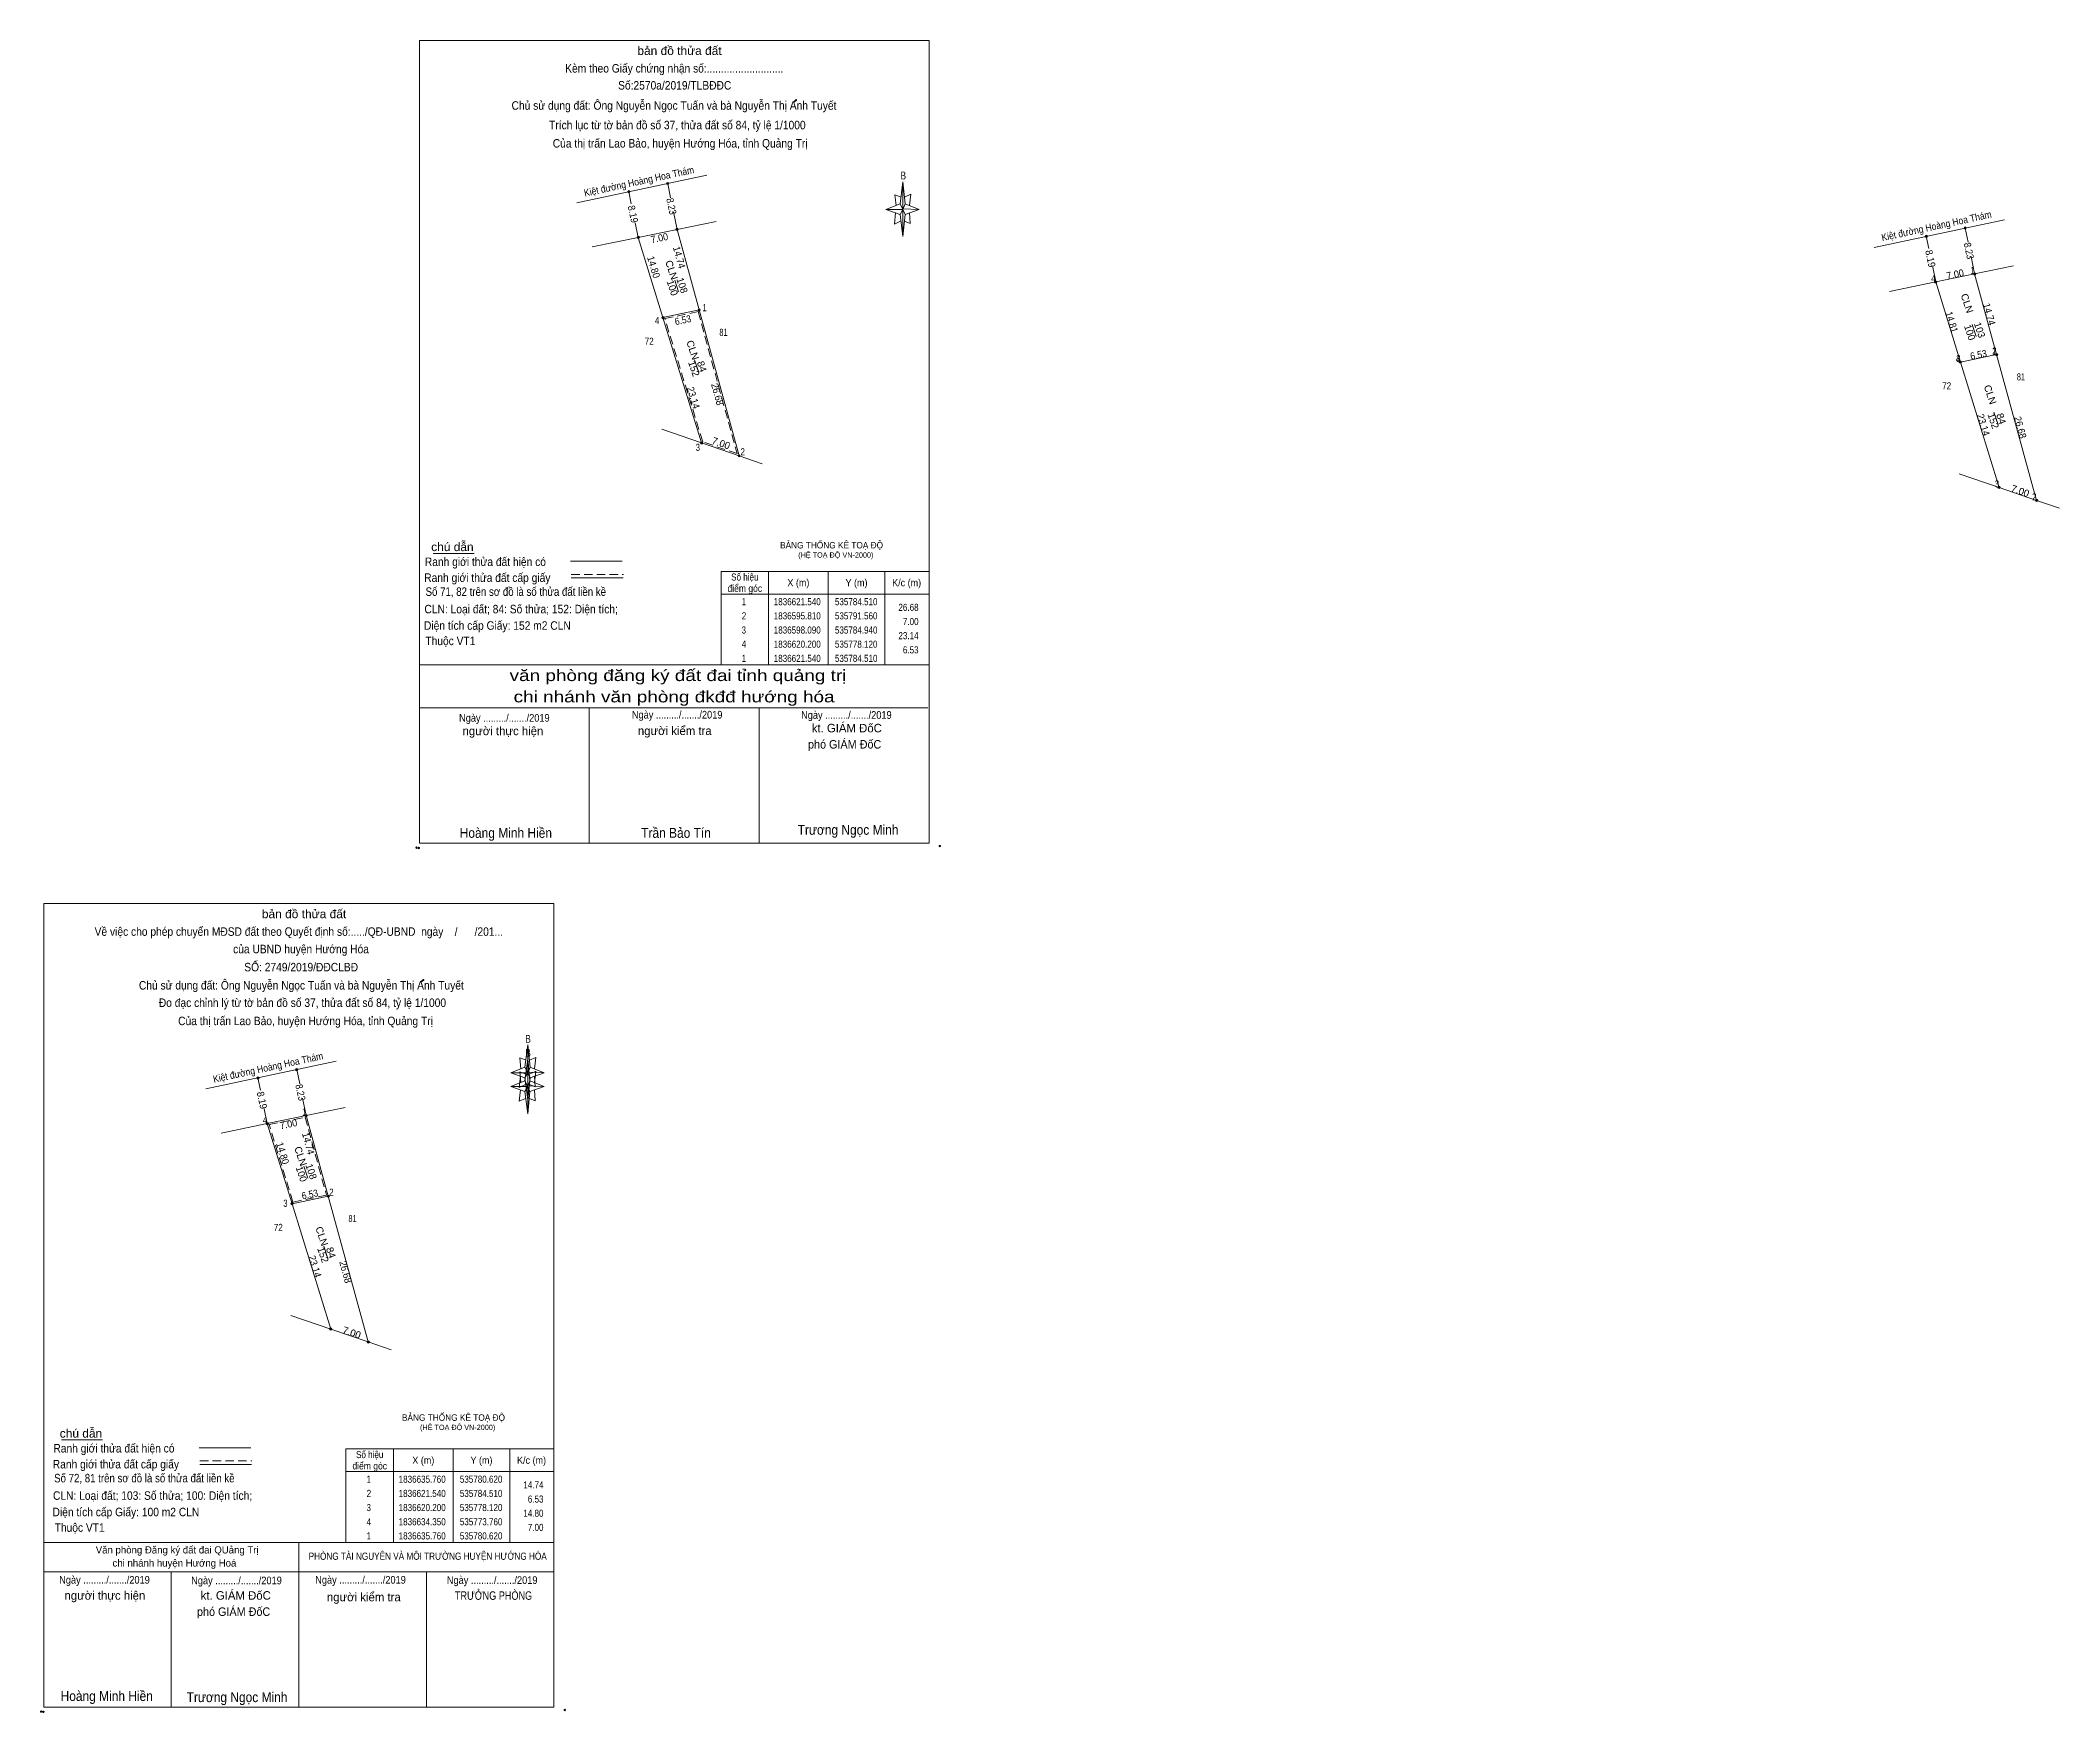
# Model space of a CAD drawing. Header units: metres. Extents: x 535439 to 535796, y 1836382 to 1836677.
import ezdxf
from ezdxf.enums import TextEntityAlignment as Align

# ---------------------------------------------------------------- set-up
doc = ezdxf.new("R2010")
doc.units = ezdxf.units.M
doc.header["$LTSCALE"] = 0.5
doc.header["$PDMODE"] = 32
doc.header["$PDSIZE"] = 0.25
doc.linetypes.add('MEDIUM_DASHED', pattern=[4.5, 3, -1.5])
for name, color, linetype, lineweight in [('1', 7, 'Continuous', 13), ('10', 7, 'Continuous', 13), ('12', 7, 'Continuous', 13), ('2', 7, 'Continuous', 13), ('23', 7, 'Continuous', 13), ('5', 7, 'Continuous', 13), ('6', 7, 'Continuous', 13), ('63', 7, 'Continuous', 13)]:
    doc.layers.add(name, color=color, linetype=linetype, lineweight=lineweight)

msp = doc.modelspace()

# ---------------------------------------------------------------- hatches: boundary and pattern name
at = {"layer": '5'}
for points in [[(535572.46, 1836666.14), (535572.75, 1836666.34), (535572.79, 1836666.37), (535572.82, 1836666.41), (535572.83, 1836666.44), (535572.81, 1836666.48), (535572.78, 1836666.51), (535572.72, 1836666.49), (535572.67, 1836666.45), (535572.66, 1836666.44), (535572.37, 1836666.14)], [(535506.73, 1836510.91), (535507.02, 1836511.11), (535507.06, 1836511.14), (535507.09, 1836511.18), (535507.1, 1836511.21), (535507.08, 1836511.25), (535507.05, 1836511.28), (535506.99, 1836511.26), (535506.94, 1836511.22), (535506.93, 1836511.21), (535506.64, 1836510.91)]]:
    msp.add_hatch(color=256, dxfattribs=at).paths.add_polyline_path(points)
at = {"layer": '63'}
for points in [[(535543.44, 1836650.26, 1), (535543.04, 1836650.26, 1)], [(535550.3, 1836651.72, 1), (535549.9, 1836651.72, 1)], [(535545.1, 1836642.21, 1), (535544.7, 1836642.21, 1)], [(535551.96, 1836643.62, 1), (535551.56, 1836643.62, 1)], [(535772.3, 1836642.4, 1), (535771.9, 1836642.4, 1)], [(535779.16, 1836643.86, 1), (535778.76, 1836643.86, 1)], [(535773.96, 1836634.35, 1), (535773.56, 1836634.35, 1)], [(535780.82, 1836635.76, 1), (535780.42, 1836635.76, 1)], [(535549.46, 1836628.06, 1), (535549.06, 1836628.06, 1)], [(535555.85, 1836629.4, 1), (535555.45, 1836629.4, 1)], [(535778.32, 1836620.2, 1), (535777.92, 1836620.2, 1)], [(535784.71, 1836621.54, 1), (535784.31, 1836621.54, 1)], [(535556.28, 1836605.95, 1), (535555.88, 1836605.95, 1)], [(535562.9, 1836603.67, 1), (535562.5, 1836603.67, 1)], [(535785.14, 1836598.09, 1), (535784.74, 1836598.09, 1)], [(535791.76, 1836595.81, 1), (535791.36, 1836595.81, 1)], [(535484.87, 1836495.37, 1), (535484.47, 1836495.37, 1)], [(535478.01, 1836493.91, 1), (535477.61, 1836493.91, 1)], [(535479.67, 1836485.86, 1), (535479.27, 1836485.86, 1)], [(535486.53, 1836487.27, 1), (535486.13, 1836487.27, 1)], [(535484.03, 1836471.71, 1), (535483.63, 1836471.71, 1)], [(535490.42, 1836473.05, 1), (535490.02, 1836473.05, 1)], [(535490.85, 1836449.6, 1), (535490.45, 1836449.6, 1)], [(535497.47, 1836447.32, 1), (535497.07, 1836447.32, 1)]]:
    msp.add_hatch(color=256, dxfattribs=at).paths.add_polyline_path(points)

# ---------------------------------------------------------------- linework, layer by layer
at = {"layer": '1', "linetype": 'MEDIUM_DASHED'}
msp.add_lwpolyline([(535555.47, 1836629.11), (535562.33, 1836604.06), (535556.28, 1836606.15), (535549.58, 1836627.87)], close=True, dxfattribs=at)
at = {"layer": '1'}
for points in [[(535784.51, 1836621.54), (535791.56, 1836595.81), (535784.94, 1836598.09), (535778.12, 1836620.2)], [(535490.22, 1836473.05), (535497.27, 1836447.32), (535490.65, 1836449.6), (535483.83, 1836471.71)]]:
    msp.add_lwpolyline(points, close=True, dxfattribs=at)
at = {"layer": '10'}
for points in [[(535562.7, 1836603.67), (535555.65, 1836629.4), (535551.76, 1836643.62)], [(535791.56, 1836595.81), (535784.51, 1836621.54), (535780.62, 1836635.76)], [(535497.27, 1836447.32), (535490.22, 1836473.05), (535486.33, 1836487.27)]]:
    msp.add_lwpolyline(points, dxfattribs=at)
msp.add_lwpolyline([(535780.62, 1836635.76), (535784.51, 1836621.54), (535778.12, 1836620.2), (535773.76, 1836634.35)], close=True, dxfattribs=at)
at = {"layer": '10', "linetype": 'MEDIUM_DASHED'}
msp.add_lwpolyline([(535486.15, 1836486.98), (535489.91, 1836473.24), (535484, 1836472), (535479.79, 1836485.67)], close=True, dxfattribs=at)
at = {"layer": '12'}
for p, q in [((535543.24, 1836650.26), (535543.68, 1836648.11)), ((535550.1, 1836651.72), (535550.62, 1836649.21)), ((535551.13, 1836646.69), (535551.76, 1836643.62)), ((535544.37, 1836644.79), (535544.9, 1836642.21)), ((535772.1, 1836642.4), (535772.54, 1836640.25)), ((535778.96, 1836643.86), (535779.48, 1836641.35)), ((535779.99, 1836638.83), (535780.62, 1836635.76)), ((535773.23, 1836636.93), (535773.76, 1836634.35)), ((535484.67, 1836495.37), (535485.19, 1836492.86)), ((535477.81, 1836493.91), (535478.25, 1836491.76)), ((535478.94, 1836488.44), (535479.47, 1836485.86)), ((535485.7, 1836490.34), (535486.33, 1836487.27))]:
    msp.add_line(p, q, dxfattribs=at)
for points in [[(535544.9, 1836642.21), (535549.26, 1836628.06), (535556.08, 1836605.95)], [(535773.76, 1836634.35), (535778.12, 1836620.2), (535784.94, 1836598.09)], [(535479.47, 1836485.86), (535483.83, 1836471.71), (535490.65, 1836449.6)]]:
    msp.add_lwpolyline(points, dxfattribs=at)
at = {"layer": '2'}
for p, q in [((535591.08, 1836648.14), (535591.57, 1836652.04)), ((535591.08, 1836646.25), (535588.57, 1836647.14)), ((535591.97, 1836646.25), (535591.57, 1836642.34)), ((535592.88, 1836644.65), (535591.88, 1836645.05)), ((535591.97, 1836648.14), (535594.48, 1836647.14)), ((535592.77, 1836646.54), (535592.88, 1836644.65)), ((535508.7, 1836586.46), (535515.94, 1836586.46)), ((535532.95, 1836585.06), (535542.08, 1836585.06)), ((535533.09, 1836582.13), (535542.22, 1836582.13)), ((535506.29, 1836566.78), (535596.2, 1836566.78)), ((535506.29, 1836559.19), (535596, 1836559.19)), ((535506.29, 1836559.19), (535596, 1836559.19)), ((535506.29, 1836559.19), (535596, 1836559.19)), ((535536.26, 1836535.32), (535536.26, 1836559.19)), ((535566.23, 1836535.32), (535566.23, 1836559.19)), ((535443.18, 1836430.05), (535450.42, 1836430.05)), ((535467.43, 1836428.65), (535476.56, 1836428.65)), ((535467.57, 1836425.72), (535476.7, 1836425.72))]:
    msp.add_line(p, q, dxfattribs=at)
at = {"layer": '2', "linetype": 'MEDIUM_DASHED'}
for p, q in [((535533.09, 1836582.75), (535542.28, 1836582.75)), ((535467.57, 1836426.34), (535476.76, 1836426.34))]:
    msp.add_line(p, q, dxfattribs=at)
at = {"layer": '2'}
for points in [[(535506.29, 1836676.97), (535596.2, 1836676.97), (535596.2, 1836535.32), (535506.29, 1836535.32)], [(535591.57, 1836652.04), (535591.97, 1836648.14), (535591.57, 1836647.14)], [(535591.57, 1836647.14), (535588.57, 1836647.14), (535591.08, 1836648.14), (535591.97, 1836646.25), (535594.48, 1836647.14), (535591.57, 1836647.25)], [(535591.57, 1836647.14), (535591.57, 1836642.34), (535591.08, 1836646.25)]]:
    msp.add_lwpolyline(points, close=True, dxfattribs=at)
for points in [[(535591.28, 1836649.33), (535590.17, 1836649.73), (535590.37, 1836647.85)], [(535591.88, 1836649.33), (535592.97, 1836649.84), (535592.77, 1836647.85)], [(535591.57, 1836647.14), (535591.08, 1836648.14), (535588.57, 1836647.14)], [(535590.28, 1836646.54), (535590.08, 1836644.54), (535591.17, 1836645.05)], [(535591.57, 1836647.14), (535591.97, 1836646.25), (535594.48, 1836647.14)], [(535596.2, 1836535.32), (535506.29, 1836535.32), (535506.29, 1836559.19)]]:
    msp.add_lwpolyline(points, dxfattribs=at)
for p in [(535505.81, 1836534.54), (535506.21, 1836534.47), (535598.1, 1836534.82)]:
    msp.add_point(p, dxfattribs=at)
at = {"layer": '23'}
for p, q in [((535557.02, 1836653.19), (535534.06, 1836648.31)), ((535551.76, 1836643.62), (535558.62, 1836645.03)), ((535785.88, 1836645.33), (535762.92, 1836640.45)), ((535536.77, 1836640.53), (535544.9, 1836642.21)), ((535544.9, 1836642.21), (535551.76, 1836643.62)), ((535765.63, 1836632.67), (535773.76, 1836634.35)), ((535773.76, 1836634.35), (535780.62, 1836635.76)), ((535780.62, 1836635.76), (535787.48, 1836637.17)), ((535549.05, 1836608.37), (535556.08, 1836605.95)), ((535556.08, 1836605.95), (535562.7, 1836603.67)), ((535562.7, 1836603.67), (535566.76, 1836602.27)), ((535777.91, 1836600.51), (535784.94, 1836598.09)), ((535784.94, 1836598.09), (535791.56, 1836595.81)), ((535791.56, 1836595.81), (535795.62, 1836594.41)), ((535491.59, 1836496.84), (535468.63, 1836491.96)), ((535486.33, 1836487.27), (535493.19, 1836488.68)), ((535471.34, 1836484.18), (535479.47, 1836485.86)), ((535479.47, 1836485.86), (535486.33, 1836487.27)), ((535483.62, 1836452.02), (535490.65, 1836449.6)), ((535490.65, 1836449.6), (535497.27, 1836447.32)), ((535497.27, 1836447.32), (535501.33, 1836445.92))]:
    msp.add_line(p, q, dxfattribs=at)
at = {"layer": '5'}
for p, q in [((535524.91, 1836495.83), (535525.41, 1836499.73)), ((535524.91, 1836493.38), (535525.4, 1836497.29)), ((535525.81, 1836495.83), (535528.31, 1836494.83)), ((535524.91, 1836493.93), (535522.41, 1836494.83)), ((535524.91, 1836491.49), (535522.42, 1836492.4)), ((535525.81, 1836493.93), (535525.41, 1836490.03)), ((535526.71, 1836492.33), (535525.71, 1836492.73)), ((535525.79, 1836493.38), (535528.3, 1836492.4)), ((535526.6, 1836491.78), (535526.71, 1836489.89)), ((535526.61, 1836494.23), (535526.71, 1836492.33)), ((535525.79, 1836491.49), (535525.4, 1836487.6)), ((535526.71, 1836489.89), (535525.72, 1836490.29)), ((535440.04, 1836411.95), (535530.04, 1836411.95)), ((535485.04, 1836382.89), (535485.04, 1836411.95)), ((535440.04, 1836406.79), (535530.04, 1836406.79)), ((535440.04, 1836406.79), (535529.84, 1836406.79)), ((535440.04, 1836406.79), (535529.84, 1836406.79)), ((535440.04, 1836382.89), (535440.04, 1836406.79)), ((535462.54, 1836382.89), (535462.54, 1836406.79)), ((535507.54, 1836382.89), (535507.54, 1836406.79))]:
    msp.add_line(p, q, dxfattribs=at)
for points in [[(535572.46, 1836666.14), (535572.75, 1836666.34), (535572.79, 1836666.37), (535572.82, 1836666.41), (535572.83, 1836666.44), (535572.81, 1836666.48), (535572.78, 1836666.51), (535572.72, 1836666.49), (535572.67, 1836666.45), (535572.66, 1836666.44), (535572.37, 1836666.14)], [(535440.04, 1836524.69), (535530.04, 1836524.69), (535530.04, 1836382.89), (535440.04, 1836382.89)], [(535506.73, 1836510.91), (535507.02, 1836511.11), (535507.06, 1836511.14), (535507.09, 1836511.18), (535507.1, 1836511.21), (535507.08, 1836511.25), (535507.05, 1836511.28), (535506.99, 1836511.26), (535506.94, 1836511.22), (535506.93, 1836511.21), (535506.64, 1836510.91)], [(535525.41, 1836499.73), (535525.81, 1836495.83), (535525.41, 1836494.83)], [(535525.41, 1836494.83), (535522.41, 1836494.83), (535524.91, 1836495.83), (535525.81, 1836493.93), (535528.31, 1836494.83), (535525.41, 1836494.93)], [(535525.4, 1836497.29), (535525.79, 1836493.38), (535525.4, 1836492.4)], [(535525.4, 1836492.4), (535522.42, 1836492.4), (535524.91, 1836493.38), (535525.79, 1836491.49), (535528.3, 1836492.4), (535525.4, 1836492.49)], [(535525.41, 1836494.83), (535525.41, 1836490.03), (535524.91, 1836493.93)], [(535525.4, 1836492.4), (535525.4, 1836487.6), (535524.91, 1836491.49)]]:
    msp.add_lwpolyline(points, close=True, dxfattribs=at)
for points in [[(535525.41, 1836494.83), (535524.91, 1836495.83), (535522.41, 1836494.83)], [(535525.11, 1836497.03), (535524.01, 1836497.43), (535524.21, 1836495.53)], [(535525.71, 1836497.03), (535526.81, 1836497.53), (535526.61, 1836495.53)], [(535525.4, 1836492.4), (535524.91, 1836493.38), (535522.42, 1836492.4)], [(535524.11, 1836494.23), (535523.91, 1836492.23), (535525.01, 1836492.73)], [(535524.12, 1836491.78), (535523.91, 1836489.78), (535525, 1836490.29)], [(535525.11, 1836494.58), (535524.01, 1836494.98), (535524.2, 1836493.09)], [(535525.4, 1836492.4), (535525.79, 1836491.49), (535528.3, 1836492.4)], [(535525.41, 1836494.83), (535525.81, 1836493.93), (535528.31, 1836494.83)], [(535525.72, 1836494.58), (535526.81, 1836495.09), (535526.6, 1836493.09)], [(535530.04, 1836382.89), (535440.04, 1836382.89), (535440.04, 1836406.79)]]:
    msp.add_lwpolyline(points, dxfattribs=at)
for p in [(535439.57, 1836382.12), (535439.97, 1836382.05)]:
    msp.add_point(p, dxfattribs=at)
at = {"layer": '6'}
for p, q in [((535551.33, 1836634.68), (535552.03, 1836632.59)), ((535780.19, 1836626.82), (535780.89, 1836624.73)), ((535554.85, 1836620.58), (535555.58, 1836618.39)), ((535784.04, 1836611.37), (535784.77, 1836609.18)), ((535485.9, 1836478.33), (535486.6, 1836476.24)), ((535489.42, 1836464.23), (535490.15, 1836462.04)), ((535440.04, 1836411.95), (535530.04, 1836411.95))]:
    msp.add_line(p, q, dxfattribs=at)
msp.add_point((535531.94, 1836382.39), dxfattribs=at)
at = {"layer": '63'}
for p, q in [((535549.26, 1836628.06), (535555.65, 1836629.4)), ((535778.12, 1836620.2), (535784.51, 1836621.54)), ((535567.9, 1836583.28), (535567.9, 1836566.78)), ((535578.4, 1836583.28), (535578.4, 1836566.78)), ((535588.4, 1836583.28), (535588.4, 1836566.78)), ((535559.5, 1836579.28), (535596.2, 1836579.28)), ((535483.83, 1836471.71), (535490.22, 1836473.05)), ((535501.74, 1836428.45), (535501.74, 1836411.95)), ((535512.24, 1836428.45), (535512.24, 1836411.95)), ((535522.24, 1836428.45), (535522.24, 1836411.95)), ((535493.34, 1836424.45), (535530.04, 1836424.45))]:
    msp.add_line(p, q, dxfattribs=at)
for points in [[(535559.5, 1836583.28), (535596.2, 1836583.28), (535596.2, 1836566.78), (535559.5, 1836566.78)], [(535493.34, 1836428.45), (535530.04, 1836428.45), (535530.04, 1836411.95), (535493.34, 1836411.95)]]:
    msp.add_lwpolyline(points, close=True, dxfattribs=at)
for centre in [(535543.24, 1836650.26), (535550.1, 1836651.72), (535544.9, 1836642.21), (535551.76, 1836643.62), (535772.1, 1836642.4), (535778.96, 1836643.86), (535773.76, 1836634.35), (535780.62, 1836635.76), (535549.26, 1836628.06), (535555.65, 1836629.4), (535778.12, 1836620.2), (535784.51, 1836621.54), (535556.08, 1836605.95), (535562.7, 1836603.67), (535784.94, 1836598.09), (535791.56, 1836595.81), (535484.67, 1836495.37), (535477.81, 1836493.91), (535479.47, 1836485.86), (535486.33, 1836487.27), (535483.83, 1836471.71), (535490.22, 1836473.05), (535490.65, 1836449.6), (535497.27, 1836447.32)]:
    msp.add_circle(centre, 0.2, dxfattribs=at)

# ---------------------------------------------------------------- texts
at = {"layer": '1'}
for s, height, width, p in [('BẢNG THỐNG KÊ TOẠ ĐỘ ', 1.15, 0.95, (535503.22, 1836433.41)), ('(HỆ TOẠ ĐỘ VN-2000)', 0.9299, 0.9, (535506.41, 1836431.79))]:
    msp.add_text(s, height=height, dxfattribs=dict(at, width=width)).set_placement(p)
at = {"layer": '2'}
for s, height, width, p in [('bản đồ thửa đất', 1.498, 1.05, (535552.18, 1836674.4)), ('Kèm theo Giấy chứng nhận số:...........................', 1.498, 0.9, (535551.26, 1836671.29)), ('Số:2570a/2019/TLBĐĐC ', 1.5, 0.9, (535551.59, 1836668.29)), ('Trích lục từ tờ bản đồ số 37, thửa đất số 84, tỷ lệ 1/1000 ', 1.5, 0.9, (535552.055, 1836661.28)), ('Của thị trấn Lao Bảo, huyện Hướng Hóa, tỉnh Quảng Trị', 1.5, 0.9, (535552.295, 1836658.06)), ('B', 1.376, 0.8, (535591.65, 1836652.44)), ('văn phòng đăng ký đất đai tỉnh quảng trị', 1.998, 1.25, (535551.915, 1836563.93)), ('chi nhánh văn phòng đkđđ hướng hóa', 1.998, 1.25, (535551.225, 1836560.17)), ('Ngày ........./......./2019', 1.349, 0.9, (535521.285, 1836556.76)), ('Ngày ........./......./2019', 1.349, 0.9, (535551.765, 1836557.32)), ('Ngày ........./......./2019', 1.349, 0.9, (535581.615, 1836557.27)), ('Hoàng Minh Hiền', 1.75, 0.9, (535521.55, 1836536.27)), ('Trần Bảo Tín', 1.75, 0.9, (535551.57, 1836536.27))]:
    msp.add_text(s, height=height, dxfattribs=dict(at, width=width)).set_placement(p, align=Align.CENTER)
for s, p in [('100', (535550.3267, 1836633.113)), ('100', (535779.1867, 1836625.253)), ('152', (535554.135, 1836618.848)), ('152', (535783.325, 1836609.638)), ('100', (535484.8967, 1836476.763)), ('152', (535488.705, 1836462.498))]:
    msp.add_text(s, height=1.25, rotation=288.474, dxfattribs=at).set_placement(p, align=Align.CENTER)
for s, height, width, p in [('chú dẫn', 1.498, 1.05, (535508.38, 1836586.86)), ('BẢNG THỐNG KÊ TOẠ ĐỘ ', 1.149, 0.95, (535569.92, 1836587.33)), ('Ranh giới thửa đất hiện có ', 1.5, 0.9, (535507.26, 1836584.23)), ('(HỆ TOẠ ĐỘ VN-2000)', 0.929, 0.9, (535573.12, 1836585.71)), ('Ranh giới thửa đất cấp giấy', 1.5, 0.9, (535507.15, 1836581.42)), ('CLN: Loại đất; 84: Số thửa; 152: Diện tích;', 1.5, 0.9, (535507.19, 1836575.88)), ('Số 71, 82 trên sơ đồ là số thửa đất liền kề', 1.5, 0.85, (535507.39, 1836578.96)), ('Diện tích cấp Giấy: 152 m2 CLN', 1.5, 0.9, (535507.11, 1836572.98)), ('Thuộc VT1', 1.5, 0.9, (535507.35, 1836570.27)), ('chú dẫn', 1.498, 1.05, (535442.86, 1836430.45)), ('Ranh giới thửa đất hiện có ', 1.5, 0.9, (535441.74, 1836427.82)), ('Ranh giới thửa đất cấp giấy', 1.5, 0.9, (535441.63, 1836425.01)), ('Số 72, 81 trên sơ đồ là số thửa đất liền kề', 1.5, 0.85, (535441.87, 1836422.55)), ('CLN: Loại đất; 103: Số thửa; 100: Diện tích;', 1.5, 0.9, (535441.67, 1836419.47)), ('Diện tích cấp Giấy: 100 m2 CLN', 1.5, 0.9, (535441.59, 1836416.57)), ('Thuộc VT1', 1.5, 0.9, (535441.96, 1836413.83))]:
    msp.add_text(s, height=height, dxfattribs=dict(at, width=width)).set_placement(p)
for s, p in [('người thực hiện', (535521.035, 1836554.38)), ('người kiểm tra', (535551.35, 1836554.41))]:
    msp.add_text(s, height=1.498, dxfattribs=at).set_placement(p, align=Align.CENTER)
at = {"layer": '23'}
for s, width, p in [('72', 0.85, (535546.84, 1836623.26)), ('81', 0.75, (535559.935, 1836624.83)), ('72', 0.85, (535775.7, 1836615.4)), ('81', 0.75, (535788.795, 1836616.97)), ('72', 0.85, (535481.41, 1836466.91)), ('81', 0.75, (535494.505, 1836468.48))]:
    msp.add_text(s, height=1.25, dxfattribs=dict(at, width=width)).set_placement(p, align=Align.CENTER)
at = {"layer": '5'}
for s, height, width, p in [('Chủ sử dụng đất: Ông Nguyễn Ngọc Tuấn và bà Nguyễn Thị Anh Tuyết', 1.5, 0.9, (535551.21, 1836664.73)), ('phó GIÁM ĐốC', 1.5, 0.95, (535581.31, 1836552.02)), ('Trương Ngọc Minh', 1.75, 0.9, (535581.915, 1836536.81)), ('Về việc cho phép chuyển MĐSD đất theo Quyết định số:...../QĐ-UBND  ngày    /      /201...', 1.5, 0.9, (535485.035, 1836518.98)), ('bản đồ thửa đất', 1.5, 1.05, (535485.95, 1836522.09)), ('của UBND huyện Hướng Hóa', 1.5, 0.9, (535485.42, 1836515.9)), ('SỐ: 2749/2019/ĐĐCLBĐ', 1.5, 0.9, (535485.445, 1836512.71)), ('Chủ sử dụng đất: Ông Nguyễn Ngọc Tuấn và bà Nguyễn Thị Anh Tuyết', 1.5, 0.9, (535485.48, 1836509.5)), ('Đo đạc chỉnh lý từ tờ bản đồ số 37, thửa đất số 84, tỷ lệ 1/1000 ', 1.5, 0.9, (535485.92, 1836506.43)), ('Của thị trấn Lao Bảo, huyện Hướng Hóa, tỉnh Quảng Trị', 1.5, 0.9, (535486.215, 1836503.22)), ('B', 1.378, 0.8, (535525.46, 1836500.11)), ('B', 1.377, 0.8, (535525.47, 1836497.64)), ('Ngày ........./......./2019', 1.35, 0.9, (535450.755, 1836404.68)), ('Ngày ........./......./2019', 1.35, 0.9, (535474.035, 1836404.57)), ('Ngày ........./......./2019', 1.35, 0.9, (535495.915, 1836404.68)), ('Ngày ........./......./2019', 1.35, 0.9, (535519.135, 1836404.63)), ('TRƯỞNG PHÒNG', 1.5, 0.8, (535519.375, 1836401.83)), ('phó GIÁM ĐốC', 1.5, 0.95, (535473.53, 1836398.99)), ('Hoàng Minh Hiền', 1.75, 0.9, (535451.15, 1836383.98)), ('Trương Ngọc Minh', 1.75, 0.9, (535474.135, 1836383.78))]:
    msp.add_text(s, height=height, dxfattribs=dict(at, width=width)).set_placement(p, align=Align.CENTER)
for s, p in [('kt. GIÁM ĐốC', (535581.69, 1836554.88)), ('người thực hiện', (535450.82, 1836401.85)), ('kt. GIÁM ĐốC', (535473.91, 1836401.85)), ('người kiểm tra', (535496.495, 1836401.57))]:
    msp.add_text(s, height=1.5, dxfattribs=at).set_placement(p, align=Align.CENTER)
at = {"layer": '6'}
for s, rotation, width, p in [('Kiệt đường Hoàng Hoa Thám', 12.184, 0.9, (535545.1681, 1836651.4903)), ('8.23', 282.151, 0.9, (535550.1473, 1836647.5665)), ('8.19', 282.151, 0.95, (535543.3616, 1836646.1865)), ('Kiệt đường Hoàng Hoa Thám', 12.184, 0.9, (535774.0281, 1836643.6303)), ('CLN', 288.474, 1.05, (535550.1919, 1836636.258)), ('8.19', 282.151, 0.95, (535772.2216, 1836638.3266)), ('8.23', 282.151, 0.9, (535779.0073, 1836639.7066)), ('CLN', 288.474, 1.05, (535778.7119, 1836630.388)), ('CLN', 288.474, 1.05, (535553.9219, 1836622.138)), ('84', 288.474, 1.05, (535555.538, 1836619.228)), ('CLN', 288.474, 1.05, (535782.7819, 1836614.278)), ('84', 288.474, 1.05, (535784.728, 1836610.018)), ('Kiệt đường Hoàng Hoa Thám', 12.184, 0.9, (535479.7381, 1836495.1403)), ('8.23', 282.151, 0.9, (535484.7173, 1836491.2165)), ('8.19', 282.151, 0.95, (535477.9316, 1836489.8365)), ('CLN', 288.474, 1.05, (535484.7619, 1836479.908)), ('CLN', 288.474, 1.05, (535488.4919, 1836465.788)), ('84', 288.474, 1.05, (535490.108, 1836462.878))]:
    msp.add_text(s, height=1.25, rotation=rotation, dxfattribs=dict(at, width=width)).set_placement(p, align=Align.CENTER)
for s, p in [('108', (535552.0583, 1836633.548)), ('103', (535780.925, 1836625.678)), ('108', (535486.6283, 1836477.198))]:
    msp.add_text(s, height=1.25, rotation=288.474, dxfattribs=at).set_placement(p, align=Align.CENTER)
for s, p in [(' Văn phòng Đăng ký đất đai QUảng Trị', (535463.34, 1836410.01)), ('chi nhánh huyện Hướng Hoá', (535463.09, 1836407.69))]:
    msp.add_text(s, height=1.267, dxfattribs=at).set_placement(p, align=Align.CENTER)
at = {"layer": '6', "width": 0.85}
msp.add_text('PHÒNG TÀI NGUYÊN VÀ MÔI TRƯỜNG HUYỆN HƯỚNG HÓA', height=1.27, dxfattribs=at).set_placement((535507.765, 1836408.89), align=Align.CENTER)
at = {"layer": '63'}
for s, rotation, width, p in [('7.00', 11.615, 0.95, (535548.7592, 1836641.4881)), ('14.80', 287.125, 0.95, (535547.0204, 1836636.794)), ('14.74', 285.299, 0.95, (535551.5339, 1836638.5249)), ('7.00', 11.615, 0.95, (535777.3192, 1836635.0881)), ('6.53', 11.843, 0.9, (535552.9067, 1836627.0076)), ('14.81', 287.125, 0.9, (535776.0003, 1836627.089)), ('14.74', 285.299, 0.95, (535782.6039, 1836628.4949)), ('6.53', 11.843, 0.9, (535781.4367, 1836620.8976)), ('6.53', 11.843, 0.9, (535781.4367, 1836620.8976)), ('26.68', 285.323, 0.95, (535558.2578, 1836614.3702)), ('23.14', 287.143, 0.95, (535554.0325, 1836613.7392)), ('23.14', 287.143, 0.95, (535781.5825, 1836608.9592)), ('26.68', 285.323, 0.95, (535788.0878, 1836608.5202)), ('7.00', 11.615, 0.95, (535483.3292, 1836485.1381)), ('14.80', 287.125, 0.95, (535481.5904, 1836480.444)), ('14.74', 285.299, 0.95, (535486.1039, 1836482.1749)), ('6.53', 11.843, 0.9, (535487.1067, 1836472.7576)), ('23.14', 287.143, 0.95, (535487.2925, 1836460.4692)), ('26.68', 285.323, 0.95, (535492.6778, 1836459.5102))]:
    msp.add_text(s, height=1.25, rotation=rotation, dxfattribs=dict(at, width=width)).set_placement(p, align=Align.CENTER)
for s, width, p in [(' 4', 0.85, (535773.76, 1836634.35)), (' 1', 0.75, (535780.62, 1836635.76)), (' 4', 0.85, (535548.63, 1836626.92)), (' 1', 0.75, (535556.95, 1836629.18)), (' 4', 0.85, (535778.12, 1836620.2)), (' 3', 0.8, (535778.12, 1836620.2)), (' 2', 0.85, (535784.51, 1836621.54)), (' 1', 0.75, (535784.51, 1836621.54)), (' 3', 0.8, (535555.79, 1836604.54)), (' 2', 0.85, (535563.73, 1836603.76)), (' 3', 0.8, (535784.94, 1836598.09)), (' 2', 0.85, (535791.56, 1836595.81)), ('26.68', 0.85, (535594.35, 1836576.31)), ('7.00', 0.85, (535594.35, 1836573.81)), ('23.14', 0.85, (535594.35, 1836571.31)), ('6.53', 0.85, (535594.35, 1836568.81)), (' 1', 0.75, (535486.33, 1836487.27)), (' 4', 0.85, (535479.47, 1836485.86)), (' 2', 0.85, (535491.17, 1836473.12)), (' 3', 0.8, (535483.04, 1836471.17)), ('14.74', 0.85, (535528.19, 1836421.48)), ('14.80', 0.85, (535528.19, 1836416.48)), ('6.53', 0.85, (535528.19, 1836418.98)), ('7.00', 0.85, (535528.19, 1836413.98))]:
    msp.add_text(s, height=1.25, dxfattribs=dict(at, width=width)).set_placement(p, align=Align.RIGHT)
for p in [(535559.3015, 1836605.3025), (535788.4565, 1836596.8808), (535788.4615, 1836596.8825), (535494.1615, 1836448.3925), (535494.1715, 1836448.3925)]:
    msp.add_text('7.00', height=1.25, rotation=340.996, dxfattribs=at).set_placement(p, align=Align.CENTER)
for s, width, p in [('điểm góc', 0.9, (535563.7, 1836579.66)), ('Số hiệu', 0.85, (535563.7, 1836581.66)), ('X (m)', 0.95, (535573.15, 1836580.66)), ('Y (m)', 0.95, (535583.405, 1836580.66)), ('K/c (m)', 0.95, (535592.245, 1836580.66)), (' 1', 0.75, (535563.35, 1836577.31)), ('1836621.540', 0.85, (535572.95, 1836577.31)), ('535784.510', 0.85, (535583.35, 1836577.31)), (' 2', 0.85, (535563.355, 1836574.81)), ('1836595.810', 0.85, (535572.95, 1836574.81)), ('535791.560', 0.85, (535583.35, 1836574.81)), (' 4', 0.85, (535563.35, 1836569.81)), (' 3', 0.8, (535563.345, 1836572.31)), ('1836598.090', 0.85, (535572.95, 1836572.31)), ('1836620.200', 0.85, (535572.95, 1836569.81)), ('535784.940', 0.85, (535583.35, 1836572.31)), ('535778.120', 0.85, (535583.35, 1836569.81)), (' 1', 0.75, (535563.35, 1836567.31)), ('1836621.540', 0.85, (535572.95, 1836567.31)), ('535784.510', 0.85, (535583.35, 1836567.31)), ('Số hiệu', 0.85, (535497.54, 1836426.83)), ('điểm góc', 0.9, (535497.54, 1836424.83)), ('X (m)', 0.95, (535506.99, 1836425.83)), ('Y (m)', 0.95, (535517.245, 1836425.83)), ('K/c (m)', 0.95, (535526.085, 1836425.83)), (' 2', 0.85, (535497.195, 1836419.98)), (' 1', 0.75, (535497.19, 1836422.48)), ('1836635.760', 0.85, (535506.79, 1836422.48)), ('1836621.540', 0.85, (535506.79, 1836419.98)), ('535780.620', 0.85, (535517.19, 1836422.48)), ('535784.510', 0.85, (535517.19, 1836419.98)), (' 3', 0.8, (535497.185, 1836417.48)), ('1836620.200', 0.85, (535506.79, 1836417.48)), ('535778.120', 0.85, (535517.19, 1836417.48)), (' 4', 0.85, (535497.19, 1836414.98)), (' 1', 0.75, (535497.19, 1836412.48)), ('1836634.350', 0.85, (535506.79, 1836414.98)), ('1836635.760', 0.85, (535506.79, 1836412.48)), ('535773.760', 0.85, (535517.19, 1836414.98)), ('535780.620', 0.85, (535517.19, 1836412.48))]:
    msp.add_text(s, height=1.25, dxfattribs=dict(at, width=width)).set_placement(p, align=Align.CENTER)

doc.saveas('drawing.dxf')
